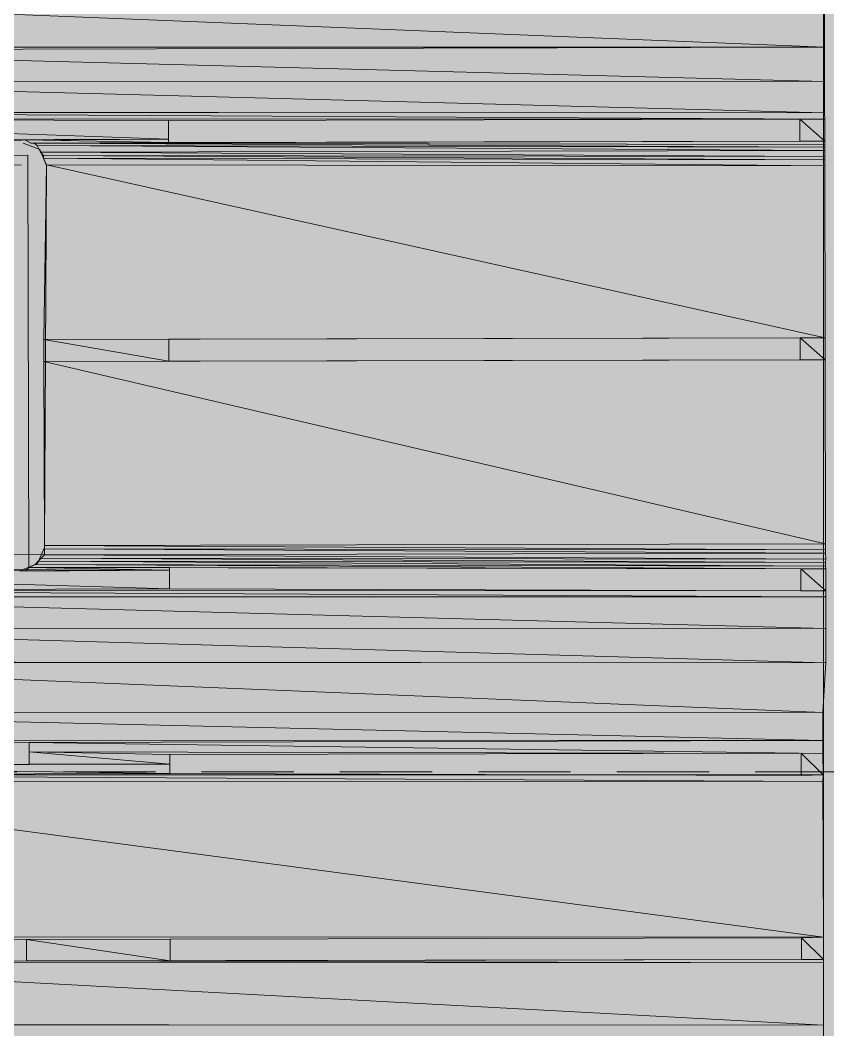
# Model space of a CAD drawing. Header units: millimetres. Extents: x 475159934 to 476245151, y 4620917055 to 4621447368.
# Drawn here: x 475302011 to 475303105, y 4620979307 to 4620980676 of the extents above; entities that cross this region are included whole.
import ezdxf

# ---------------------------------------------------------------- set-up
doc = ezdxf.new("R2010")
doc.units = ezdxf.units.MM
doc.header["$MEASUREMENT"] = 0
doc.linetypes.add('( Hidden )', pattern=[187.5, 125, -62.5])
doc.layers.add('New_Car-Art', color=7, linetype='Continuous')
for name, color, linetype, lineweight in [('New_Car-Art_Pen_No__1', 1, 'Continuous', 0), ('New_Car-Art_Pen_No__4', 7, 'Continuous', 0), ('New_gza_Pen_No__255', 255, 'Continuous', 0), ('New_Structural - Bearing_Pen_No__250', 7, 'Continuous', 0)]:
    doc.layers.add(name, color=color, linetype=linetype, lineweight=lineweight)

msp = doc.modelspace()

# ---------------------------------------------------------------- hatches: boundary and pattern name
at = {"layer": 'New_Car-Art', "linetype": 'Continuous', "lineweight": 0, "true_color": 0x7f090b}
for points in [[(475303100.478, 4620980706.346), (475301436.731, 4620980706.799), (475303100.678, 4620980639.017)], [(475301436.731, 4620980706.799), (475301436.932, 4620980639.47), (475303100.678, 4620980639.017)], [(475301458.064, 4620980639.174), (475301470.745, 4620980634.996), (475303100.678, 4620980639.017)], [(475303100.678, 4620980639.017), (475301470.745, 4620980634.996), (475303100.862, 4620980592.606)], [(475301470.745, 4620980634.996), (475301470.955, 4620980593.127), (475303100.862, 4620980592.606)], [(475303100.862, 4620980592.606), (475301470.955, 4620980593.127), (475303100.82, 4620980549.874)], [(475301470.955, 4620980593.127), (475301471.002, 4620980550.379), (475303100.82, 4620980549.874)], [(475303100.82, 4620980549.874), (475301437.074, 4620980550.327), (475303100.93, 4620980541.67)], [(475301437.074, 4620980550.327), (475301437.184, 4620980542.123), (475303100.93, 4620980541.67)], [(475301437.184, 4620980542.123), (475301437.147, 4620980512.121), (475302211.958, 4620980514.33)], [(475302211.879, 4620980539.807), (475301437.184, 4620980542.123), (475302211.958, 4620980514.33)], [(475303100.93, 4620980541.67), (475303067.002, 4620980541.619), (475303100.894, 4620980511.668)], [(475303067.002, 4620980541.619), (475303067.054, 4620980511.601), (475303100.894, 4620980511.668)], [(475302211.958, 4620980514.33), (475302017.166, 4620980513.299), (475302211.931, 4620980509.789)], [(475302017.166, 4620980513.299), (475302025.552, 4620980509.01), (475302211.931, 4620980509.789)], [(475303100.867, 4620980507.127), (475303100.894, 4620980511.668), (475302029.846, 4620980509.12)], [(475303100.867, 4620980507.127), (475302029.846, 4620980509.12), (475303101.004, 4620980503.464)], [(475302029.846, 4620980509.12), (475302034.19, 4620980505.584), (475303101.004, 4620980503.464)], [(475303101.004, 4620980503.464), (475302034.19, 4620980505.584), (475303100.889, 4620980498.938)], [(475302034.19, 4620980505.584), (475302038.342, 4620980496.627), (475303100.889, 4620980498.938)], [(475303100.889, 4620980498.938), (475302038.342, 4620980496.627), (475303100.999, 4620980490.734)], [(475302038.342, 4620980496.627), (475302042.61, 4620980492.195), (475303100.999, 4620980490.734)], [(475303100.999, 4620980490.734), (475302042.61, 4620980492.195), (475303100.972, 4620980486.192)], [(475302042.61, 4620980492.195), (475302042.659, 4620980488.549), (475303100.972, 4620980486.192)], [(475303100.972, 4620980486.192), (475302042.659, 4620980488.549), (475303100.994, 4620980478.004)], [(475302042.659, 4620980488.549), (475302046.812, 4620980479.592), (475303100.994, 4620980478.004)], [(475302046.812, 4620980479.592), (475302043.232, 4620980242.919), (475303101.484, 4620980245.12)], [(475303100.994, 4620980478.004), (475302046.812, 4620980479.592), (475303101.484, 4620980245.12)], [(475302043.232, 4620980242.919), (475302043.195, 4620980212.917), (475302212.484, 4620980213.239)], [(475302212.521, 4620980243.24), (475302043.232, 4620980242.919), (475302212.484, 4620980213.239)], [(475303067.644, 4620980245.052), (475303067.607, 4620980215.051), (475303101.535, 4620980215.102)], [(475303101.484, 4620980245.12), (475303067.644, 4620980245.052), (475303101.535, 4620980215.102)], [(475303101.535, 4620980215.102), (475302043.195, 4620980212.917), (475303102.157, 4620979965.825)], [(475302043.195, 4620980212.917), (475302043.817, 4620979963.64), (475303102.157, 4620979965.825)], [(475302043.817, 4620979963.64), (475302043.79, 4620979959.099), (475303102.179, 4620979957.637)], [(475303102.157, 4620979965.825), (475302043.817, 4620979963.64), (475303102.179, 4620979957.637)], [(475302043.9, 4620979950.894), (475302039.579, 4620979946.242), (475303102.262, 4620979944.891)], [(475303102.179, 4620979957.637), (475302043.79, 4620979959.099), (475303102.152, 4620979953.095)], [(475302043.79, 4620979959.099), (475302043.9, 4620979950.894), (475303102.152, 4620979953.095)], [(475303102.152, 4620979953.095), (475302043.9, 4620979950.894), (475303102.262, 4620979944.891)], [(475302031.1, 4620979937.817), (475302022.736, 4620979933.918), (475303102.257, 4620979932.161)], [(475302035.421, 4620979942.469), (475302031.1, 4620979937.817), (475303102.121, 4620979935.824)], [(475303102.121, 4620979935.824), (475302031.1, 4620979937.817), (475303102.257, 4620979932.161)], [(475302039.579, 4620979946.242), (475302035.421, 4620979942.469), (475303102.147, 4620979940.365)], [(475303102.147, 4620979940.365), (475302035.421, 4620979942.469), (475303102.121, 4620979935.824)], [(475303102.262, 4620979944.891), (475302039.579, 4620979946.242), (475303102.147, 4620979940.365)], [(475301438.511, 4620979932.614), (475301438.484, 4620979928.072), (475302213.294, 4620979930.281)], [(475302213.294, 4620979930.281), (475301438.484, 4620979928.072), (475302213.285, 4620979904.821)], [(475301438.484, 4620979928.072), (475301438.562, 4620979902.596), (475302213.285, 4620979904.821)], [(475302022.736, 4620979933.918), (475302018.414, 4620979929.266), (475302213.294, 4620979930.281)], [(475302213.158, 4620979933.944), (475302022.736, 4620979933.918), (475302213.294, 4620979930.281)], [(475303068.417, 4620979932.093), (475303068.381, 4620979902.092), (475303102.221, 4620979902.159)], [(475303102.257, 4620979932.161), (475303068.417, 4620979932.093), (475303102.221, 4620979902.159)], [(475303102.221, 4620979902.159), (475301438.562, 4620979902.596), (475303102.331, 4620979893.955)], [(475301438.562, 4620979902.596), (475301438.584, 4620979894.408), (475303102.331, 4620979893.955)], [(475301455.423, 4620979894.002), (475303102.331, 4620979893.955), (475301472.425, 4620979894.475)], [(475303102.331, 4620979893.955), (475301472.425, 4620979894.475), (475303102.29, 4620979851.223)], [(475301472.425, 4620979894.475), (475301472.471, 4620979851.727), (475303102.29, 4620979851.223)], [(475303102.29, 4620979851.223), (475301472.471, 4620979851.727), (475303102.473, 4620979804.812)], [(475301472.471, 4620979851.727), (475301472.567, 4620979805.333), (475303102.473, 4620979804.812)], [(475301438.726, 4620979805.265), (475301438.927, 4620979737.936), (475303098.467, 4620979737.357)], [(475303102.473, 4620979804.812), (475301438.726, 4620979805.265), (475303098.467, 4620979737.357)], [(475303102.473, 4620979804.812), (475301455.728, 4620979805.739), (475301472.567, 4620979805.333)], [(475303098.467, 4620979737.357), (475301438.927, 4620979737.936), (475303098.541, 4620979699.151)], [(475301438.927, 4620979737.936), (475301439.001, 4620979699.73), (475303098.541, 4620979699.151)], [(475302023.199, 4620979696.492), (475302023.194, 4620979683.762), (475303098.509, 4620979681.879)], [(475303098.541, 4620979699.151), (475302023.199, 4620979696.492), (475303098.509, 4620979681.879)], [(475302213.753, 4620979680.126), (475302023.194, 4620979683.762), (475302213.748, 4620979667.396)], [(475302023.194, 4620979683.762), (475302023.326, 4620979667.37), (475302213.748, 4620979667.396)], [(475303068.875, 4620979681.938), (475303068.839, 4620979651.936), (475303098.636, 4620979652.756)], [(475303098.509, 4620979681.879), (475303068.875, 4620979681.938), (475303098.636, 4620979652.756)], [(475302213.748, 4620979667.396), (475301451.733, 4620979665.533), (475302213.743, 4620979654.666)], [(475301451.733, 4620979665.533), (475301481.362, 4620979652.745), (475302213.743, 4620979654.666)], [(475303098.636, 4620979652.756), (475301481.362, 4620979652.745), (475303098.495, 4620979643.689)], [(475301481.362, 4620979652.745), (475301506.811, 4620979644.371), (475303098.495, 4620979643.689)], [(475303098.495, 4620979643.689), (475301506.811, 4620979644.371), (475303099.131, 4620979432.602)], [(475301506.811, 4620979644.371), (475301507.359, 4620979433.301), (475303099.131, 4620979432.602)], [(475302214.211, 4620979429.97), (475302019.582, 4620979429.818), (475302214.338, 4620979400.848)], [(475302019.582, 4620979429.818), (475302019.709, 4620979400.695), (475302214.338, 4620979400.848)], [(475303099.131, 4620979432.602), (475303069.333, 4620979431.782), (475303099.094, 4620979402.601)], [(475303069.333, 4620979431.782), (475303069.461, 4620979402.66), (475303099.094, 4620979402.601)], [(475303099.094, 4620979402.601), (475302019.709, 4620979400.695), (475303099.067, 4620979398.059)], [(475303099.067, 4620979398.059), (475301507.296, 4620979398.757), (475303099.236, 4620979313.458)], [(475301507.296, 4620979398.757), (475301507.553, 4620979314.14), (475303099.236, 4620979313.458)]]:
    msp.add_hatch(color=16, dxfattribs=at).paths.add_polyline_path(points)
at = {"layer": 'New_gza_Pen_No__255', "linetype": 'Continuous', "lineweight": 0, "true_color": 0x3f3f3f}
msp.add_hatch(color=250, dxfattribs=at).paths.add_polyline_path([(475351022.786, 4620982408.659), (475330424.797, 4620982408.659), (475330424.797, 4620982932.534), (475208694.142, 4620982932.534), (475208694.142, 4620976912.388), (475261946.583, 4620976912.388, -0.28948959), (475265189.076, 4620974568.002), (475271727.568, 4620974568.002, -0.29342317), (475275095.001, 4620976932.699), (475351022.786, 4620976932.514)])

# ---------------------------------------------------------------- linework, layer by layer
at = {"layer": 'New_Car-Art_Pen_No__1', "color": 1, "linetype": 'Continuous', "lineweight": 0}
for points in [[(475301436.731, 4620980706.799), (475303100.678, 4620980639.017)], [(475301436.731, 4620980706.799), (475303100.678, 4620980639.017)], [(475303100.678, 4620980639.017), (475303100.478, 4620980706.346)], [(475303100.678, 4620980639.017), (475301436.932, 4620980639.47)], [(475303100.678, 4620980639.017), (475301458.064, 4620980639.174)], [(475301458.064, 4620980639.174), (475303100.678, 4620980639.017)], [(475301458.064, 4620980639.174), (475303100.678, 4620980639.017)], [(475303100.678, 4620980639.017), (475301470.745, 4620980634.996)], [(475303100.678, 4620980639.017), (475301470.745, 4620980634.996)], [(475301470.745, 4620980634.996), (475303100.774, 4620980592.622)], [(475301470.745, 4620980634.996), (475303100.774, 4620980592.622)], [(475303100.774, 4620980592.622), (475303100.678, 4620980639.017)], [(475303100.774, 4620980592.622), (475301470.955, 4620980593.127)], [(475303100.774, 4620980592.622), (475301470.955, 4620980593.127)], [(475301470.955, 4620980593.127), (475303100.82, 4620980549.874)], [(475301470.955, 4620980593.127), (475303100.82, 4620980549.874)], [(475303100.82, 4620980549.874), (475303100.774, 4620980592.622)], [(475301458.37, 4620980550.911), (475303100.82, 4620980549.874)], [(475303100.82, 4620980549.874), (475301437.074, 4620980550.327)], [(475301437.074, 4620980550.327), (475303100.93, 4620980541.67)], [(475301437.074, 4620980550.327), (475303100.93, 4620980541.67)], [(475303100.93, 4620980541.67), (475301437.184, 4620980542.123)], [(475302211.879, 4620980539.807), (475301437.184, 4620980542.123)], [(475301437.184, 4620980542.123), (475302211.958, 4620980514.33)], [(475301437.184, 4620980542.123), (475302211.958, 4620980514.33)], [(475303100.82, 4620980549.874), (475301471.002, 4620980550.379)], [(475303100.82, 4620980549.874), (475301471.002, 4620980550.379)], [(475301471.002, 4620980550.379), (475303100.82, 4620980549.874)], [(475303100.82, 4620980549.874), (475301471.002, 4620980550.379)], [(475302211.958, 4620980514.33), (475302211.879, 4620980539.807)], [(475303100.93, 4620980541.67), (475303067.002, 4620980541.619)], [(475303067.002, 4620980541.619), (475303100.894, 4620980511.668)], [(475303067.002, 4620980541.619), (475303100.894, 4620980511.668)], [(475303067.054, 4620980511.601), (475303067.002, 4620980541.619)], [(475303100.93, 4620980541.67), (475303100.82, 4620980549.874)], [(475303100.894, 4620980511.668), (475303100.93, 4620980541.67)], [(475302211.958, 4620980514.33), (475301437.147, 4620980512.121)], [(475302211.958, 4620980514.33), (475302012.871, 4620980513.189)], [(475302012.871, 4620980513.189), (475302211.958, 4620980514.33)], [(475302012.871, 4620980513.189), (475302211.958, 4620980514.33)], [(475302017.078, 4620980513.315), (475302012.871, 4620980513.189)], [(475302211.958, 4620980514.33), (475302017.078, 4620980513.315)], [(475302211.958, 4620980514.33), (475302017.078, 4620980513.315)], [(475302017.078, 4620980513.315), (475302211.931, 4620980509.789)], [(475302017.078, 4620980513.315), (475302211.931, 4620980509.789)], [(475302025.552, 4620980509.01), (475302017.078, 4620980513.315)], [(475302025.552, 4620980509.01), (475303100.894, 4620980511.668)], [(475303100.894, 4620980511.668), (475302025.552, 4620980509.01)], [(475303100.894, 4620980511.668), (475302025.552, 4620980509.01)], [(475302025.552, 4620980509.01), (475303100.894, 4620980511.668)], [(475303100.894, 4620980511.668), (475302025.552, 4620980509.01)], [(475302211.931, 4620980509.789), (475302025.552, 4620980509.01)], [(475302211.931, 4620980509.789), (475302211.958, 4620980514.33)], [(475303100.894, 4620980511.668), (475303067.054, 4620980511.601)], [(475303100.867, 4620980507.127), (475303100.894, 4620980511.668)], [(475302029.846, 4620980509.12), (475302025.552, 4620980509.01)], [(475302025.552, 4620980509.01), (475303100.867, 4620980507.127)], [(475302025.552, 4620980509.01), (475303100.867, 4620980507.127)], [(475303100.867, 4620980507.127), (475302029.846, 4620980509.12)], [(475303100.867, 4620980507.127), (475302029.846, 4620980509.12)], [(475302029.846, 4620980509.12), (475303101.004, 4620980503.464)], [(475302029.846, 4620980509.12), (475303101.004, 4620980503.464)], [(475302034.19, 4620980505.584), (475302029.846, 4620980509.12)], [(475303101.004, 4620980503.464), (475302034.19, 4620980505.584)], [(475303101.004, 4620980503.464), (475302034.19, 4620980505.584)], [(475302034.19, 4620980505.584), (475303100.889, 4620980498.938)], [(475302034.19, 4620980505.584), (475303100.889, 4620980498.938)], [(475302038.342, 4620980496.627), (475302034.19, 4620980505.584)], [(475303100.889, 4620980498.938), (475302038.342, 4620980496.627)], [(475303100.889, 4620980498.938), (475302038.342, 4620980496.627)], [(475302038.342, 4620980496.627), (475303100.999, 4620980490.734)], [(475302038.342, 4620980496.627), (475303100.999, 4620980490.734)], [(475302042.61, 4620980492.195), (475302038.342, 4620980496.627)], [(475303101.004, 4620980503.464), (475303100.867, 4620980507.127)], [(475303100.889, 4620980498.938), (475303101.004, 4620980503.464)], [(475303100.999, 4620980490.734), (475303100.889, 4620980498.938)], [(475303100.999, 4620980490.734), (475302042.61, 4620980492.195)], [(475303100.999, 4620980490.734), (475302042.61, 4620980492.195)], [(475302042.61, 4620980492.195), (475303100.972, 4620980486.192)], [(475302042.61, 4620980492.195), (475303100.972, 4620980486.192)], [(475302042.659, 4620980488.549), (475302042.61, 4620980492.195)], [(475303100.972, 4620980486.192), (475302042.659, 4620980488.549)], [(475303100.972, 4620980486.192), (475302042.659, 4620980488.549)], [(475302042.659, 4620980488.549), (475303100.994, 4620980478.004)], [(475302042.659, 4620980488.549), (475303100.994, 4620980478.004)], [(475302046.812, 4620980479.592), (475302042.659, 4620980488.549)], [(475303100.972, 4620980486.192), (475303100.999, 4620980490.734)], [(475303100.994, 4620980478.004), (475303100.972, 4620980486.192)], [(475302043.232, 4620980242.919), (475302046.812, 4620980479.592)], [(475303100.994, 4620980478.004), (475302046.812, 4620980479.592)], [(475303100.994, 4620980478.004), (475302046.812, 4620980479.592)], [(475302046.812, 4620980479.592), (475303101.484, 4620980245.12)], [(475302046.812, 4620980479.592), (475303101.484, 4620980245.12)], [(475303101.484, 4620980245.12), (475303100.994, 4620980478.004)], [(475302043.195, 4620980212.917), (475302043.232, 4620980242.919)], [(475303101.484, 4620980245.12), (475302043.232, 4620980242.919)], [(475302212.521, 4620980243.24), (475302043.232, 4620980242.919)], [(475302043.232, 4620980242.919), (475302212.484, 4620980213.239)], [(475302043.232, 4620980242.919), (475302212.484, 4620980213.239)], [(475302212.484, 4620980213.239), (475302212.521, 4620980243.24)], [(475303067.607, 4620980215.051), (475303067.644, 4620980245.052)], [(475303101.484, 4620980245.12), (475303067.644, 4620980245.052)], [(475303067.644, 4620980245.052), (475303101.535, 4620980215.102)], [(475303067.644, 4620980245.052), (475303101.535, 4620980215.102)], [(475303101.535, 4620980215.102), (475303101.484, 4620980245.12)], [(475303101.535, 4620980215.102), (475302043.195, 4620980212.917)], [(475302212.484, 4620980213.239), (475302043.195, 4620980212.917)], [(475302043.195, 4620980212.917), (475303102.157, 4620979965.825)], [(475302043.195, 4620980212.917), (475303102.157, 4620979965.825)], [(475302043.817, 4620979963.64), (475302043.195, 4620980212.917)], [(475303101.535, 4620980215.102), (475303067.607, 4620980215.051)], [(475303102.157, 4620979965.825), (475303101.535, 4620980215.102)], [(475302043.79, 4620979959.099), (475302043.817, 4620979963.64)], [(475303102.157, 4620979965.825), (475302043.817, 4620979963.64)], [(475303102.157, 4620979965.825), (475302043.817, 4620979963.64)], [(475302043.817, 4620979963.64), (475303102.179, 4620979957.637)], [(475302043.817, 4620979963.64), (475303102.179, 4620979957.637)], [(475303102.179, 4620979957.637), (475303102.157, 4620979965.825)], [(475302039.579, 4620979946.242), (475302043.9, 4620979950.894)], [(475303102.179, 4620979957.637), (475302043.79, 4620979959.099)], [(475303102.179, 4620979957.637), (475302043.79, 4620979959.099)], [(475302043.79, 4620979959.099), (475303102.152, 4620979953.095)], [(475302043.79, 4620979959.099), (475303102.152, 4620979953.095)], [(475302043.9, 4620979950.894), (475302043.79, 4620979959.099)], [(475303102.152, 4620979953.095), (475302043.9, 4620979950.894)], [(475303102.152, 4620979953.095), (475302043.9, 4620979950.894)], [(475302043.9, 4620979950.894), (475303102.262, 4620979944.891)], [(475302043.9, 4620979950.894), (475303102.262, 4620979944.891)], [(475303102.152, 4620979953.095), (475303102.179, 4620979957.637)], [(475303102.262, 4620979944.891), (475303102.152, 4620979953.095)], [(475302022.736, 4620979933.918), (475302031.1, 4620979937.817)], [(475302031.1, 4620979937.817), (475302035.421, 4620979942.469)], [(475303102.121, 4620979935.824), (475302031.1, 4620979937.817)], [(475303102.121, 4620979935.824), (475302031.1, 4620979937.817)], [(475302031.1, 4620979937.817), (475303102.257, 4620979932.161)], [(475302031.1, 4620979937.817), (475303102.257, 4620979932.161)], [(475302035.421, 4620979942.469), (475302039.579, 4620979946.242)], [(475303102.147, 4620979940.365), (475302035.421, 4620979942.469)], [(475303102.147, 4620979940.365), (475302035.421, 4620979942.469)], [(475302035.421, 4620979942.469), (475303102.121, 4620979935.824)], [(475302035.421, 4620979942.469), (475303102.121, 4620979935.824)], [(475303102.262, 4620979944.891), (475302039.579, 4620979946.242)], [(475303102.262, 4620979944.891), (475302039.579, 4620979946.242)], [(475302039.579, 4620979946.242), (475303102.147, 4620979940.365)], [(475302039.579, 4620979946.242), (475303102.147, 4620979940.365)], [(475303102.121, 4620979935.824), (475303102.147, 4620979940.365)], [(475303102.257, 4620979932.161), (475303102.121, 4620979935.824)], [(475303102.147, 4620979940.365), (475303102.262, 4620979944.891)], [(475302213.294, 4620979930.281), (475301438.484, 4620979928.072)], [(475302213.294, 4620979930.281), (475301438.484, 4620979928.072)], [(475301438.484, 4620979928.072), (475302213.285, 4620979904.821)], [(475301438.484, 4620979928.072), (475302213.285, 4620979904.821)], [(475302213.294, 4620979930.281), (475301438.511, 4620979932.614)], [(475301438.511, 4620979932.614), (475302213.294, 4620979930.281)], [(475301438.511, 4620979932.614), (475302213.294, 4620979930.281)], [(475302213.294, 4620979930.281), (475302009.913, 4620979929.029)], [(475302009.913, 4620979929.029), (475302018.414, 4620979929.266)], [(475302018.414, 4620979929.266), (475302022.736, 4620979933.918)], [(475302213.294, 4620979930.281), (475302018.414, 4620979929.266)], [(475302213.294, 4620979930.281), (475302018.414, 4620979929.266)], [(475302018.414, 4620979929.266), (475302213.294, 4620979930.281)], [(475302018.414, 4620979929.266), (475302213.294, 4620979930.281)], [(475302213.158, 4620979933.944), (475302022.736, 4620979933.918)], [(475303102.257, 4620979932.161), (475302022.736, 4620979933.918)], [(475302022.736, 4620979933.918), (475303102.257, 4620979932.161)], [(475303102.257, 4620979932.161), (475302022.736, 4620979933.918)], [(475303102.257, 4620979932.161), (475302022.736, 4620979933.918)], [(475302022.736, 4620979933.918), (475303102.257, 4620979932.161)], [(475302022.736, 4620979933.918), (475302213.294, 4620979930.281)], [(475302022.736, 4620979933.918), (475302213.294, 4620979930.281)], [(475302213.294, 4620979930.281), (475302213.158, 4620979933.944)], [(475302213.285, 4620979904.821), (475302213.294, 4620979930.281)], [(475303068.381, 4620979902.092), (475303068.417, 4620979932.093)], [(475303102.257, 4620979932.161), (475303068.417, 4620979932.093)], [(475303068.417, 4620979932.093), (475303102.221, 4620979902.159)], [(475303068.417, 4620979932.093), (475303102.221, 4620979902.159)], [(475303102.221, 4620979902.159), (475303102.257, 4620979932.161)], [(475302213.285, 4620979904.821), (475301438.562, 4620979902.596)], [(475303102.221, 4620979902.159), (475301438.562, 4620979902.596)], [(475301438.562, 4620979902.596), (475303102.331, 4620979893.955)], [(475301438.562, 4620979902.596), (475303102.331, 4620979893.955)], [(475303102.331, 4620979893.955), (475301438.584, 4620979894.408)], [(475303102.331, 4620979893.955), (475301455.423, 4620979894.002)], [(475301455.423, 4620979894.002), (475303102.331, 4620979893.955)], [(475301455.423, 4620979894.002), (475303102.331, 4620979893.955)], [(475303102.331, 4620979893.955), (475301472.425, 4620979894.475)], [(475303102.331, 4620979893.955), (475301472.425, 4620979894.475)], [(475301472.425, 4620979894.475), (475303102.29, 4620979851.223)], [(475301472.425, 4620979894.475), (475303102.29, 4620979851.223)], [(475303102.221, 4620979902.159), (475303068.381, 4620979902.092)], [(475303102.331, 4620979893.955), (475303102.221, 4620979902.159)], [(475303102.29, 4620979851.223), (475303102.331, 4620979893.955)], [(475303102.29, 4620979851.223), (475301472.471, 4620979851.727)], [(475303102.29, 4620979851.223), (475301472.471, 4620979851.727)], [(475301472.471, 4620979851.727), (475303102.473, 4620979804.812)], [(475301472.471, 4620979851.727), (475303102.473, 4620979804.812)], [(475303102.473, 4620979804.812), (475303102.29, 4620979851.223)], [(475303102.473, 4620979804.812), (475301438.726, 4620979805.265)], [(475301438.726, 4620979805.265), (475303098.467, 4620979737.357)], [(475301438.726, 4620979805.265), (475303098.467, 4620979737.357)], [(475301455.728, 4620979805.739), (475303102.473, 4620979804.812)], [(475303102.473, 4620979804.812), (475301472.567, 4620979805.333)], [(475303102.473, 4620979804.812), (475301472.567, 4620979805.333)], [(475301472.567, 4620979805.333), (475303102.473, 4620979804.812)], [(475303102.473, 4620979804.812), (475301472.567, 4620979805.333)], [(475303098.467, 4620979737.357), (475303102.473, 4620979804.812)], [(475303098.467, 4620979737.357), (475301438.927, 4620979737.936)], [(475303098.467, 4620979737.357), (475301438.927, 4620979737.936)], [(475301438.927, 4620979737.936), (475303098.541, 4620979699.151)], [(475301438.927, 4620979737.936), (475303098.541, 4620979699.151)], [(475303098.541, 4620979699.151), (475303098.467, 4620979737.357)], [(475303098.541, 4620979699.151), (475301439.001, 4620979699.73)], [(475302023.194, 4620979683.762), (475302023.199, 4620979696.492)], [(475303098.541, 4620979699.151), (475302023.199, 4620979696.492)], [(475302023.199, 4620979696.492), (475303098.509, 4620979681.879)], [(475302023.199, 4620979696.492), (475303098.509, 4620979681.879)], [(475303098.509, 4620979681.879), (475303098.541, 4620979699.151)], [(475303098.509, 4620979681.879), (475302023.194, 4620979683.762)], [(475302213.753, 4620979680.126), (475302023.194, 4620979683.762)], [(475302023.194, 4620979683.762), (475302213.748, 4620979667.396)], [(475302023.194, 4620979683.762), (475302213.748, 4620979667.396)], [(475302023.326, 4620979667.37), (475302023.194, 4620979683.762)], [(475302213.748, 4620979667.396), (475302213.753, 4620979680.126)], [(475303068.839, 4620979651.936), (475303068.875, 4620979681.938)], [(475303098.509, 4620979681.879), (475303068.875, 4620979681.938)], [(475303068.875, 4620979681.938), (475303098.636, 4620979652.756)], [(475303068.875, 4620979681.938), (475303098.636, 4620979652.756)], [(475303098.636, 4620979652.756), (475303098.509, 4620979681.879)], [(475302213.748, 4620979667.396), (475301451.733, 4620979665.533)], [(475301451.733, 4620979665.533), (475302213.831, 4620979654.649)], [(475301451.733, 4620979665.533), (475302213.831, 4620979654.649)], [(475302213.748, 4620979667.396), (475302023.326, 4620979667.37)], [(475302213.831, 4620979654.649), (475302213.748, 4620979667.396)], [(475302213.831, 4620979654.649), (475301481.362, 4620979652.745)], [(475301481.362, 4620979652.745), (475303098.636, 4620979652.756)], [(475303098.636, 4620979652.756), (475301481.362, 4620979652.745)], [(475303098.636, 4620979652.756), (475301481.362, 4620979652.745)], [(475301481.362, 4620979652.745), (475303098.636, 4620979652.756)], [(475303098.636, 4620979652.756), (475301481.362, 4620979652.745)], [(475301481.362, 4620979652.745), (475303098.495, 4620979643.689)], [(475301481.362, 4620979652.745), (475303098.495, 4620979643.689)], [(475303098.636, 4620979652.756), (475303068.839, 4620979651.936)], [(475303098.495, 4620979643.689), (475303098.636, 4620979652.756)], [(475303098.495, 4620979643.689), (475301506.811, 4620979644.371)], [(475303098.495, 4620979643.689), (475301506.811, 4620979644.371)], [(475301506.811, 4620979644.371), (475303099.131, 4620979432.602)], [(475301506.811, 4620979644.371), (475303099.131, 4620979432.602)], [(475303099.131, 4620979432.602), (475303098.495, 4620979643.689)], [(475303099.131, 4620979432.602), (475301507.359, 4620979433.301)], [(475302214.211, 4620979429.97), (475302019.582, 4620979429.818)], [(475302019.582, 4620979429.818), (475302214.338, 4620979400.848)], [(475302019.582, 4620979429.818), (475302214.338, 4620979400.848)], [(475302019.709, 4620979400.695), (475302019.582, 4620979429.818)], [(475302214.338, 4620979400.848), (475302214.211, 4620979429.97)], [(475303099.131, 4620979432.602), (475303069.333, 4620979431.782)], [(475303069.333, 4620979431.782), (475303099.094, 4620979402.601)], [(475303069.333, 4620979431.782), (475303099.094, 4620979402.601)], [(475303069.461, 4620979402.66), (475303069.333, 4620979431.782)], [(475303099.094, 4620979402.601), (475303099.131, 4620979432.602)], [(475302019.709, 4620979400.695), (475303099.094, 4620979402.601)], [(475303099.094, 4620979402.601), (475303069.461, 4620979402.66)], [(475303099.094, 4620979402.601), (475303099.067, 4620979398.059)], [(475303099.067, 4620979398.059), (475301507.296, 4620979398.757)], [(475301507.296, 4620979398.757), (475303099.236, 4620979313.458)], [(475301507.296, 4620979398.757), (475303099.236, 4620979313.458)], [(475302214.338, 4620979400.848), (475302019.709, 4620979400.695)], [(475303099.067, 4620979398.059), (475302019.709, 4620979400.695)], [(475302019.709, 4620979400.695), (475303099.067, 4620979398.059)], [(475303099.067, 4620979398.059), (475302019.709, 4620979400.695)], [(475303099.236, 4620979313.458), (475303099.067, 4620979398.059)], [(475303099.236, 4620979313.458), (475301507.553, 4620979314.14)]]:
    msp.add_lwpolyline(points, dxfattribs=at)
at = {"layer": 'New_Car-Art_Pen_No__4', "color": 7, "linetype": 'Continuous', "lineweight": 0}
for points in [[(475303099.466, 4620981154.842), (475303099.236, 4620979313.458)], [(475302211.879, 4620980539.807), (475303067.002, 4620980541.619)], [(475302211.931, 4620980509.789), (475302211.879, 4620980539.807)], [(475303067.002, 4620980541.619), (475303067.054, 4620980511.601)], [(475301619.232, 4620980512.79), (475302012.871, 4620980513.189)], [(475303067.054, 4620980511.601), (475302211.931, 4620980509.789)], [(475302037.678, 4620980500.388), (475302015.117, 4620980509.133)], [(475302046.924, 4620980477.752), (475302037.678, 4620980500.388)], [(475301610.836, 4620980491.618), (475302021.477, 4620980492.491)], [(475302021.477, 4620980492.491), (475302022.736, 4620979933.918)], [(475301619.332, 4620980479.125), (475302012.971, 4620980479.524)], [(475302046.812, 4620980479.592), (475302043.817, 4620979963.64)], [(475302212.484, 4620980213.239), (475302212.521, 4620980243.24)], [(475302212.521, 4620980243.24), (475303067.644, 4620980245.052)], [(475303067.644, 4620980245.052), (475303067.607, 4620980215.051)], [(475303067.607, 4620980215.051), (475302212.484, 4620980213.239)], [(475302043.9, 4620979950.894), (475301607.783, 4620979953.854)], [(475302034.503, 4620979939.003), (475302043.766, 4620979960.922)], [(475302012.011, 4620979929.548), (475302034.503, 4620979939.003)], [(475302213.158, 4620979933.944), (475302213.285, 4620979904.821)], [(475303068.417, 4620979932.093), (475302213.158, 4620979933.944)], [(475303068.381, 4620979902.092), (475303068.417, 4620979932.093)], [(475302213.285, 4620979904.821), (475303068.381, 4620979902.092)], [(475302023.199, 4620979696.492), (475301549.083, 4620979695.611)], [(475302023.326, 4620979667.37), (475302023.199, 4620979696.492)], [(475303068.875, 4620979681.938), (475302213.753, 4620979680.126)], [(475302213.753, 4620979680.126), (475302213.831, 4620979654.649)], [(475303068.839, 4620979651.936), (475303068.875, 4620979681.938)], [(475301549.047, 4620979665.61), (475302023.326, 4620979667.37)], [(475302213.831, 4620979654.649), (475303068.839, 4620979651.936)], [(475302019.582, 4620979429.818), (475301549.537, 4620979432.726)], [(475302019.709, 4620979400.695), (475302019.582, 4620979429.818)], [(475303069.333, 4620979431.782), (475302214.211, 4620979429.97)], [(475302214.211, 4620979429.97), (475302214.338, 4620979400.848)], [(475303069.461, 4620979402.66), (475303069.333, 4620979431.782)], [(475302214.338, 4620979400.848), (475303069.461, 4620979402.66)], [(475301549.725, 4620979399.045), (475302019.709, 4620979400.695)], [(475303099.236, 4620979313.458), (475301325.632, 4620979314.351)], [(475303099.315, 4620979287.982), (475303099.236, 4620979313.458)]]:
    msp.add_lwpolyline(points, dxfattribs=at)
at = {"layer": 'New_Structural - Bearing_Pen_No__250', "color": 7, "linetype": '( Hidden )', "lineweight": 0}
msp.add_line((475208694.142, 4620979657.07), (475351022.786, 4620979657.07), dxfattribs=at)

doc.saveas('drawing.dxf')
